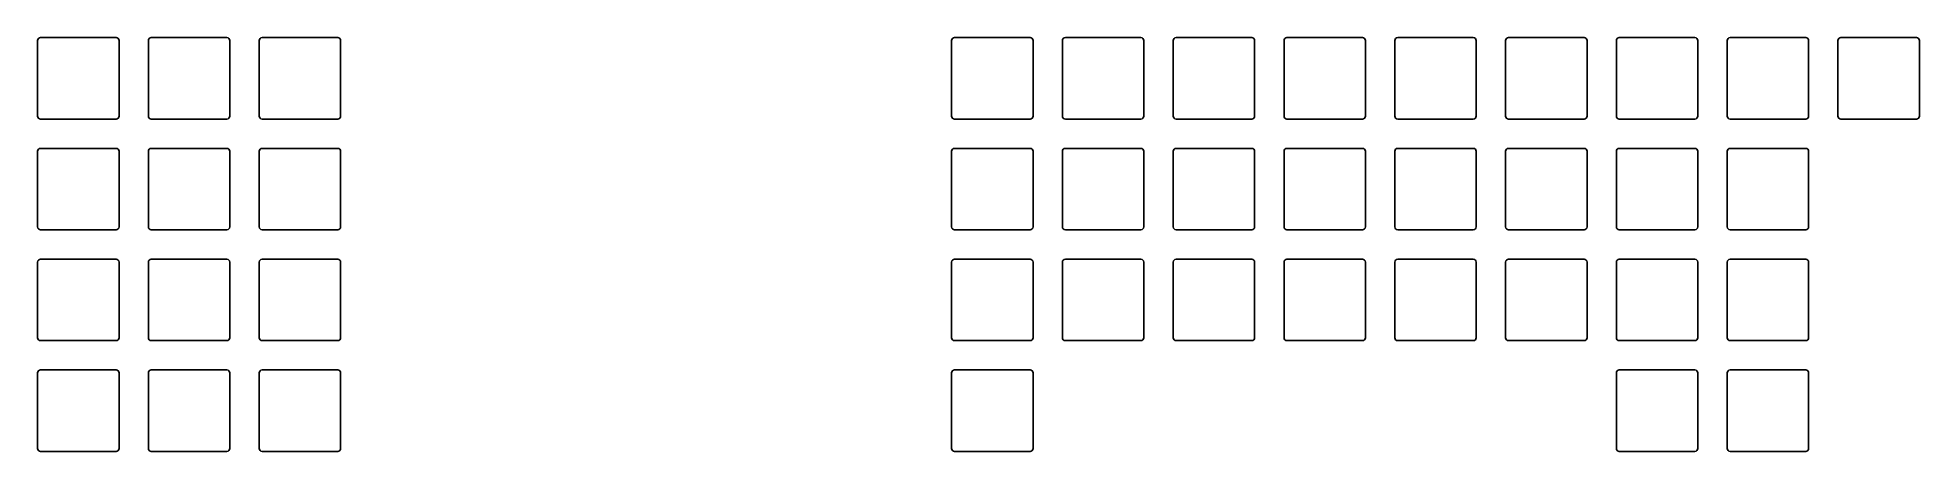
# Model space of a CAD drawing. Header units: millimetres. Extents: x -7 to 317, y -7 to 64.
import ezdxf

# ---------------------------------------------------------------- set-up
doc = ezdxf.new("R2010")
doc.units = ezdxf.units.MM

msp = doc.modelspace()

# ---------------------------------------------------------------- linework, layer by layer
for p, q in [((-7, 63.65), (-7, 50.65)), ((6.5, 64.15), (-6.5, 64.15)), ((7, 50.65), (7, 63.65)), ((12.05, 63.65), (12.05, 50.65)), ((25.55, 64.15), (12.55, 64.15)), ((26.05, 50.65), (26.05, 63.65)), ((31.1, 63.65), (31.1, 50.65)), ((44.6, 64.15), (31.6, 64.15)), ((45.1, 50.65), (45.1, 63.65)), ((150.1625, 63.65), (150.1625, 50.65)), ((163.6625, 64.15), (150.6625, 64.15)), ((164.1625, 50.65), (164.1625, 63.65)), ((169.2125, 63.65), (169.2125, 50.65)), ((182.7125, 64.15), (169.7125, 64.15)), ((183.2125, 50.65), (183.2125, 63.65)), ((188.2625, 63.65), (188.2625, 50.65)), ((201.7625, 64.15), (188.7625, 64.15)), ((202.2625, 50.65), (202.2625, 63.65)), ((207.3125, 63.65), (207.3125, 50.65)), ((220.8125, 64.15), (207.8125, 64.15)), ((221.3125, 50.65), (221.3125, 63.65)), ((226.3625, 63.65), (226.3625, 50.65)), ((239.8625, 64.15), (226.8625, 64.15)), ((240.3625, 50.65), (240.3625, 63.65)), ((245.4125, 63.65), (245.4125, 50.65)), ((258.9125, 64.15), (245.9125, 64.15)), ((259.4125, 50.65), (259.4125, 63.65)), ((264.4625, 63.65), (264.4625, 50.65)), ((277.9625, 64.15), (264.9625, 64.15)), ((278.4625, 50.65), (278.4625, 63.65)), ((283.5125, 63.65), (283.5125, 50.65)), ((297.0125, 64.15), (284.0125, 64.15)), ((297.5125, 50.65), (297.5125, 63.65)), ((302.5625, 63.65), (302.5625, 50.65)), ((316.0625, 64.15), (303.0625, 64.15)), ((316.5625, 50.65), (316.5625, 63.65)), ((-6.5, 50.15), (6.5, 50.15)), ((12.55, 50.15), (25.55, 50.15)), ((31.6, 50.15), (44.6, 50.15)), ((150.6625, 50.15), (163.6625, 50.15)), ((169.7125, 50.15), (182.7125, 50.15)), ((188.7625, 50.15), (201.7625, 50.15)), ((207.8125, 50.15), (220.8125, 50.15)), ((226.8625, 50.15), (239.8625, 50.15)), ((245.9125, 50.15), (258.9125, 50.15)), ((264.9625, 50.15), (277.9625, 50.15)), ((284.0125, 50.15), (297.0125, 50.15)), ((303.0625, 50.15), (316.0625, 50.15)), ((-7, 44.6), (-7, 31.6)), ((6.5, 45.1), (-6.5, 45.1)), ((7, 31.6), (7, 44.6)), ((12.05, 44.6), (12.05, 31.6)), ((25.55, 45.1), (12.55, 45.1)), ((26.05, 31.6), (26.05, 44.6)), ((31.1, 44.6), (31.1, 31.6)), ((44.6, 45.1), (31.6, 45.1)), ((45.1, 31.6), (45.1, 44.6)), ((150.1625, 44.6), (150.1625, 31.6)), ((163.6625, 45.1), (150.6625, 45.1)), ((164.1625, 31.6), (164.1625, 44.6)), ((169.2125, 44.6), (169.2125, 31.6)), ((182.7125, 45.1), (169.7125, 45.1)), ((183.2125, 31.6), (183.2125, 44.6)), ((188.2625, 44.6), (188.2625, 31.6)), ((201.7625, 45.1), (188.7625, 45.1)), ((202.2625, 31.6), (202.2625, 44.6)), ((207.3125, 44.6), (207.3125, 31.6)), ((220.8125, 45.1), (207.8125, 45.1)), ((221.3125, 31.6), (221.3125, 44.6)), ((226.3625, 44.6), (226.3625, 31.6)), ((239.8625, 45.1), (226.8625, 45.1)), ((240.3625, 31.6), (240.3625, 44.6)), ((245.4125, 44.6), (245.4125, 31.6)), ((258.9125, 45.1), (245.9125, 45.1)), ((259.4125, 31.6), (259.4125, 44.6)), ((264.4625, 44.6), (264.4625, 31.6)), ((277.9625, 45.1), (264.9625, 45.1)), ((278.4625, 31.6), (278.4625, 44.6)), ((283.5125, 44.6), (283.5125, 31.6)), ((297.0125, 45.1), (284.0125, 45.1)), ((297.5125, 31.6), (297.5125, 44.6)), ((-6.5, 31.1), (6.5, 31.1)), ((12.55, 31.1), (25.55, 31.1)), ((31.6, 31.1), (44.6, 31.1)), ((150.6625, 31.1), (163.6625, 31.1)), ((169.7125, 31.1), (182.7125, 31.1)), ((188.7625, 31.1), (201.7625, 31.1)), ((207.8125, 31.1), (220.8125, 31.1)), ((226.8625, 31.1), (239.8625, 31.1)), ((245.9125, 31.1), (258.9125, 31.1)), ((264.9625, 31.1), (277.9625, 31.1)), ((284.0125, 31.1), (297.0125, 31.1)), ((6.5, 26.05), (-6.5, 26.05)), ((25.55, 26.05), (12.55, 26.05)), ((44.6, 26.05), (31.6, 26.05)), ((163.6625, 26.05), (150.6625, 26.05)), ((182.7125, 26.05), (169.7125, 26.05)), ((201.7625, 26.05), (188.7625, 26.05)), ((220.8125, 26.05), (207.8125, 26.05)), ((239.8625, 26.05), (226.8625, 26.05)), ((258.9125, 26.05), (245.9125, 26.05)), ((277.9625, 26.05), (264.9625, 26.05)), ((297.0125, 26.05), (284.0125, 26.05)), ((-7, 25.55), (-7, 12.55)), ((7, 12.55), (7, 25.55)), ((12.05, 25.55), (12.05, 12.55)), ((26.05, 12.55), (26.05, 25.55)), ((31.1, 25.55), (31.1, 12.55)), ((45.1, 12.55), (45.1, 25.55)), ((150.1625, 25.55), (150.1625, 12.55)), ((164.1625, 12.55), (164.1625, 25.55)), ((169.2125, 25.55), (169.2125, 12.55)), ((183.2125, 12.55), (183.2125, 25.55)), ((188.2625, 25.55), (188.2625, 12.55)), ((202.2625, 12.55), (202.2625, 25.55)), ((207.3125, 25.55), (207.3125, 12.55)), ((221.3125, 12.55), (221.3125, 25.55)), ((226.3625, 25.55), (226.3625, 12.55)), ((240.3625, 12.55), (240.3625, 25.55)), ((245.4125, 25.55), (245.4125, 12.55)), ((259.4125, 12.55), (259.4125, 25.55)), ((264.4625, 25.55), (264.4625, 12.55)), ((278.4625, 12.55), (278.4625, 25.55)), ((283.5125, 25.55), (283.5125, 12.55)), ((297.5125, 12.55), (297.5125, 25.55)), ((-6.5, 12.05), (6.5, 12.05)), ((12.55, 12.05), (25.55, 12.05)), ((31.6, 12.05), (44.6, 12.05)), ((150.6625, 12.05), (163.6625, 12.05)), ((169.7125, 12.05), (182.7125, 12.05)), ((188.7625, 12.05), (201.7625, 12.05)), ((207.8125, 12.05), (220.8125, 12.05)), ((226.8625, 12.05), (239.8625, 12.05)), ((245.9125, 12.05), (258.9125, 12.05)), ((264.9625, 12.05), (277.9625, 12.05)), ((284.0125, 12.05), (297.0125, 12.05)), ((-7, 6.5), (-7, -6.5)), ((6.5, 7), (-6.5, 7)), ((7, -6.5), (7, 6.5)), ((12.05, 6.5), (12.05, -6.5)), ((25.55, 7), (12.55, 7)), ((26.05, -6.5), (26.05, 6.5)), ((31.1, 6.5), (31.1, -6.5)), ((44.6, 7), (31.6, 7)), ((45.1, -6.5), (45.1, 6.5)), ((150.1625, 6.5), (150.1625, -6.5)), ((163.6625, 7), (150.6625, 7)), ((164.1625, -6.5), (164.1625, 6.5)), ((264.4625, 6.5), (264.4625, -6.5)), ((277.9625, 7), (264.9625, 7)), ((278.4625, -6.5), (278.4625, 6.5)), ((283.5125, 6.5), (283.5125, -6.5)), ((297.0125, 7), (284.0125, 7)), ((297.5125, -6.5), (297.5125, 6.5)), ((-6.5, -7), (6.5, -7)), ((12.55, -7), (25.55, -7)), ((31.6, -7), (44.6, -7)), ((150.6625, -7), (163.6625, -7)), ((264.9625, -7), (277.9625, -7)), ((284.0125, -7), (297.0125, -7))]:
    msp.add_line(p, q)
for centre, start, end in [((-6.5, 63.65), 90, 180), ((6.5, 63.65), 0, 90), ((12.55, 63.65), 90, 180), ((25.55, 63.65), 0, 90), ((31.6, 63.65), 90, 180), ((44.6, 63.65), 0, 90), ((150.6625, 63.65), 90, 180), ((163.6625, 63.65), 0, 90), ((169.7125, 63.65), 90, 180), ((182.7125, 63.65), 0, 90), ((188.7625, 63.65), 90, 180), ((201.7625, 63.65), 0, 90), ((207.8125, 63.65), 90, 180), ((220.8125, 63.65), 0, 90), ((226.8625, 63.65), 90, 180), ((239.8625, 63.65), 0, 90), ((245.9125, 63.65), 90, 180), ((258.9125, 63.65), 0, 90), ((264.9625, 63.65), 90, 180), ((277.9625, 63.65), 0, 90), ((284.0125, 63.65), 90, 180), ((297.0125, 63.65), 0, 90), ((303.0625, 63.65), 90, 180), ((316.0625, 63.65), 0, 90), ((-6.5, 50.65), 180, 270), ((6.5, 50.65), 270, 0), ((12.55, 50.65), 180, 270), ((25.55, 50.65), 270, 0), ((31.6, 50.65), 180, 270), ((44.6, 50.65), 270, 0), ((150.6625, 50.65), 180, 270), ((163.6625, 50.65), 270, 0), ((169.7125, 50.65), 180, 270), ((182.7125, 50.65), 270, 0), ((188.7625, 50.65), 180, 270), ((201.7625, 50.65), 270, 0), ((207.8125, 50.65), 180, 270), ((220.8125, 50.65), 270, 0), ((226.8625, 50.65), 180, 270), ((239.8625, 50.65), 270, 0), ((245.9125, 50.65), 180, 270), ((258.9125, 50.65), 270, 0), ((264.9625, 50.65), 180, 270), ((277.9625, 50.65), 270, 0), ((284.0125, 50.65), 180, 270), ((297.0125, 50.65), 270, 0), ((303.0625, 50.65), 180, 270), ((316.0625, 50.65), 270, 0), ((-6.5, 44.6), 90, 180), ((6.5, 44.6), 0, 90), ((12.55, 44.6), 90, 180), ((25.55, 44.6), 0, 90), ((31.6, 44.6), 90, 180), ((44.6, 44.6), 0, 90), ((150.6625, 44.6), 90, 180), ((163.6625, 44.6), 0, 90), ((169.7125, 44.6), 90, 180), ((182.7125, 44.6), 0, 90), ((188.7625, 44.6), 90, 180), ((201.7625, 44.6), 0, 90), ((207.8125, 44.6), 90, 180), ((220.8125, 44.6), 0, 90), ((226.8625, 44.6), 90, 180), ((239.8625, 44.6), 0, 90), ((245.9125, 44.6), 90, 180), ((258.9125, 44.6), 0, 90), ((264.9625, 44.6), 90, 180), ((277.9625, 44.6), 0, 90), ((284.0125, 44.6), 90, 180), ((297.0125, 44.6), 0, 90), ((-6.5, 31.6), 180, 270), ((6.5, 31.6), 270, 0), ((12.55, 31.6), 180, 270), ((25.55, 31.6), 270, 0), ((31.6, 31.6), 180, 270), ((44.6, 31.6), 270, 0), ((150.6625, 31.6), 180, 270), ((163.6625, 31.6), 270, 0), ((169.7125, 31.6), 180, 270), ((182.7125, 31.6), 270, 0), ((188.7625, 31.6), 180, 270), ((201.7625, 31.6), 270, 0), ((207.8125, 31.6), 180, 270), ((220.8125, 31.6), 270, 0), ((226.8625, 31.6), 180, 270), ((239.8625, 31.6), 270, 0), ((245.9125, 31.6), 180, 270), ((258.9125, 31.6), 270, 0), ((264.9625, 31.6), 180, 270), ((277.9625, 31.6), 270, 0), ((284.0125, 31.6), 180, 270), ((297.0125, 31.6), 270, 0), ((-6.5, 25.55), 90, 180), ((6.5, 25.55), 0, 90), ((12.55, 25.55), 90, 180), ((25.55, 25.55), 0, 90), ((31.6, 25.55), 90, 180), ((44.6, 25.55), 0, 90), ((150.6625, 25.55), 90, 180), ((163.6625, 25.55), 0, 90), ((169.7125, 25.55), 90, 180), ((182.7125, 25.55), 0, 90), ((188.7625, 25.55), 90, 180), ((201.7625, 25.55), 0, 90), ((207.8125, 25.55), 90, 180), ((220.8125, 25.55), 0, 90), ((226.8625, 25.55), 90, 180), ((239.8625, 25.55), 0, 90), ((245.9125, 25.55), 90, 180), ((258.9125, 25.55), 0, 90), ((264.9625, 25.55), 90, 180), ((277.9625, 25.55), 0, 90), ((284.0125, 25.55), 90, 180), ((297.0125, 25.55), 0, 90), ((-6.5, 12.55), 180, 270), ((6.5, 12.55), 270, 0), ((12.55, 12.55), 180, 270), ((25.55, 12.55), 270, 0), ((31.6, 12.55), 180, 270), ((44.6, 12.55), 270, 0), ((150.6625, 12.55), 180, 270), ((163.6625, 12.55), 270, 0), ((169.7125, 12.55), 180, 270), ((182.7125, 12.55), 270, 0), ((188.7625, 12.55), 180, 270), ((201.7625, 12.55), 270, 0), ((207.8125, 12.55), 180, 270), ((220.8125, 12.55), 270, 0), ((226.8625, 12.55), 180, 270), ((239.8625, 12.55), 270, 0), ((245.9125, 12.55), 180, 270), ((258.9125, 12.55), 270, 0), ((264.9625, 12.55), 180, 270), ((277.9625, 12.55), 270, 0), ((284.0125, 12.55), 180, 270), ((297.0125, 12.55), 270, 0), ((-6.5, 6.5), 90, 180), ((6.5, 6.5), 0, 90), ((12.55, 6.5), 90, 180), ((25.55, 6.5), 0, 90), ((31.6, 6.5), 90, 180), ((44.6, 6.5), 0, 90), ((150.6625, 6.5), 90, 180), ((163.6625, 6.5), 0, 90), ((264.9625, 6.5), 90, 180), ((277.9625, 6.5), 0, 90), ((284.0125, 6.5), 90, 180), ((297.0125, 6.5), 0, 90), ((-6.5, -6.5), 180, 270), ((6.5, -6.5), 270, 0), ((12.55, -6.5), 180, 270), ((25.55, -6.5), 270, 0), ((31.6, -6.5), 180, 270), ((44.6, -6.5), 270, 0), ((150.6625, -6.5), 180, 270), ((163.6625, -6.5), 270, 0), ((264.9625, -6.5), 180, 270), ((277.9625, -6.5), 270, 0), ((284.0125, -6.5), 180, 270), ((297.0125, -6.5), 270, 0)]:
    msp.add_arc(centre, 0.5, start, end)

doc.saveas('drawing.dxf')
